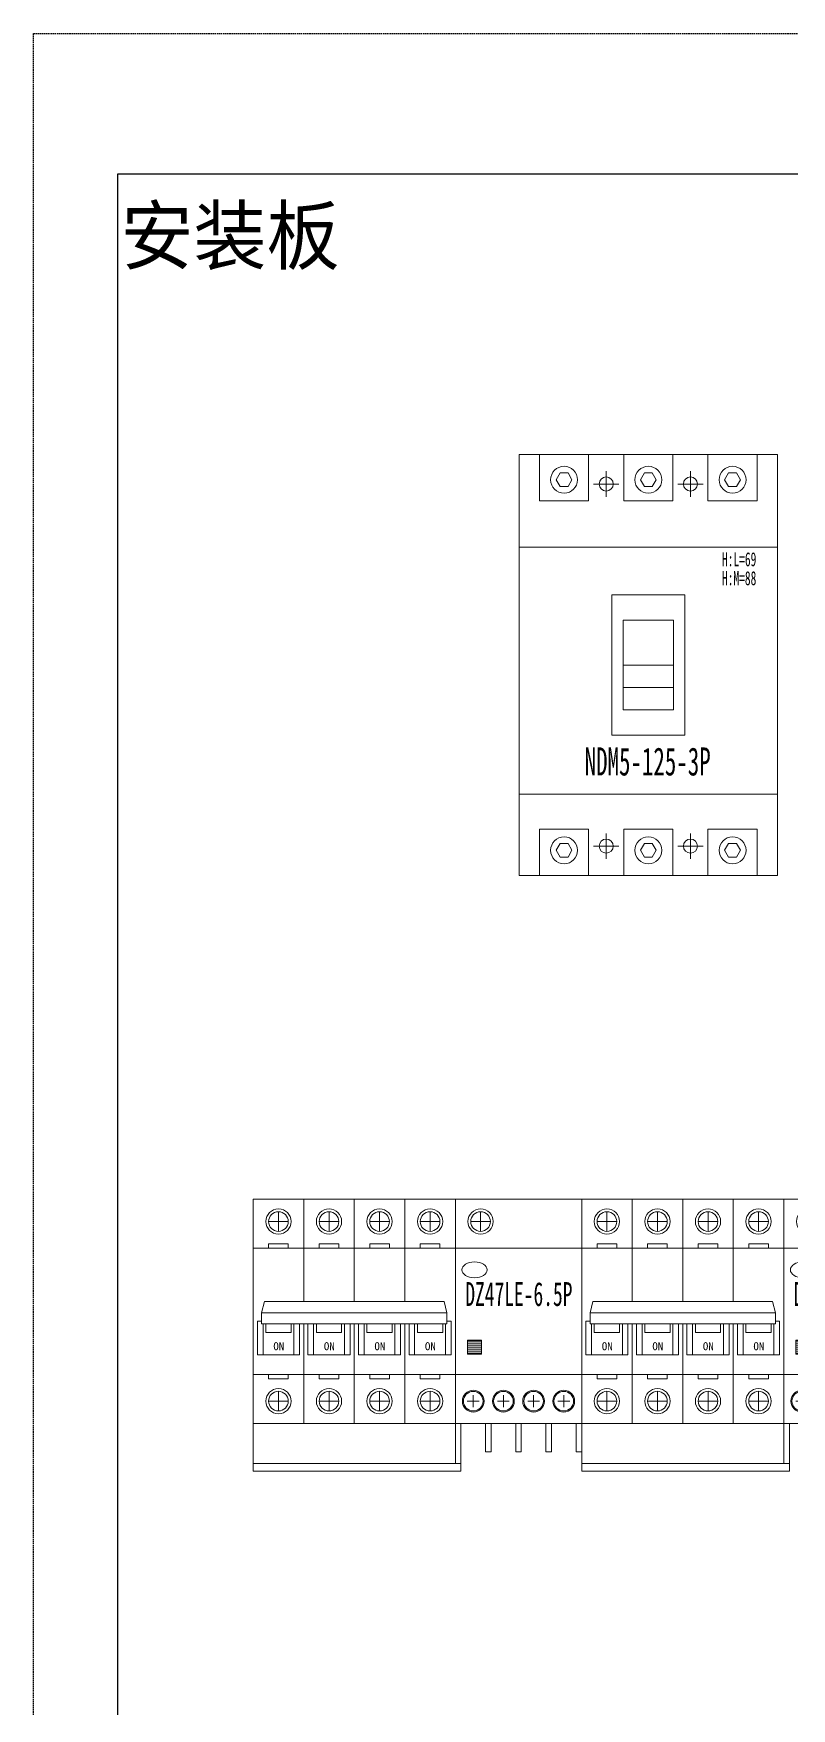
# Model space of a CAD drawing. Extents: x 299589 to 300289, y 280971 to 282371.
# Drawn here: x 299589 to 299859, y 281774 to 282371 of the extents above; entities that cross this region are included whole.
import ezdxf
from ezdxf.enums import TextEntityAlignment as Align

# ---------------------------------------------------------------- set-up
doc = ezdxf.new("R2010")
doc.units = 0
doc.header["$MEASUREMENT"] = 0
doc.linetypes.add('DASH', pattern=[0.35, 0.25, -0.1])
doc.linetypes.add('DASHED', pattern=[0.75, 0.5, -0.25])
doc.layers.add('布置图', color=30, linetype='Continuous')
doc.layers.add('细线', color=7, linetype='Continuous', lineweight=0)
doc.styles.add('宋', font='', dxfattribs={"width": 0.7})
doc.styles.add('正常', font='')
doc.styles.get('宋').set_extended_font_data('SimSun')
doc.styles.get('正常').set_extended_font_data('FangSong_GB2312')

# ---------------------------------------------------------------- blocks, each defined once
blk = doc.blocks.new('Manufacturer光辉PartName剩余电流动作微型断路器Series4PShellFrameLimitingCurrentRemarkPartTypeMinCurrent1MaxCurrent63Poles4PMinPower0MaxPower0LibType2DelFlgfalseUpdateDate')
at = {"layer": '细线'}
for p, q in [((-49.5, 44), (-49.5, 37)), ((-31.5, 44), (-31.5, 37)), ((-13.5, 44), (-13.5, 37)), ((4.5, 44), (4.5, 37)), ((22.5, 44), (22.5, 37)), ((-53, 40.5), (-46, 40.5)), ((-35, 40.5), (-28, 40.5)), ((-17, 40.5), (-10, 40.5)), ((1, 40.5), (8, 40.5)), ((19, 40.5), (26, 40.5)), ((17.84, -2.15), (22.84, -2.15)), ((17.84, -2.86), (22.84, -2.86)), ((17.84, -3.56), (22.84, -3.56)), ((17.84, -4.27), (22.84, -4.27)), ((17.84, -4.97), (22.84, -4.97)), ((17.84, -5.67), (22.84, -5.67)), ((17.84, -6.38), (22.84, -6.38)), ((-53, -23.5), (-46, -23.5)), ((-49.5, -27), (-49.5, -20)), ((-35, -23.5), (-28, -23.5)), ((-31.5, -27), (-31.5, -20)), ((-17, -23.5), (-10, -23.5)), ((-13.5, -27), (-13.5, -20)), ((1, -23.5), (8, -23.5)), ((4.5, -27), (4.5, -20)), ((17.77, -23.5), (21.98, -23.5)), ((19.88, -21.39), (19.88, -25.61)), ((28.52, -23.5), (32.73, -23.5)), ((30.62, -21.39), (30.62, -25.61)), ((39.27, -23.5), (43.48, -23.5)), ((41.38, -21.39), (41.38, -25.61)), ((50.02, -23.5), (54.23, -23.5)), ((52.12, -21.39), (52.12, -25.61))]:
    blk.add_line(p, q, dxfattribs=at)
for points in [[(-40.5, 12), (-40.5, 48.5), (-58.5, 48.5), (-58.5, -31.5), (-40.5, -31.5), (-40.5, 4)], [(-22.5, 12), (-22.5, 48.5), (-40.5, 48.5), (-40.5, 12)], [(-4.5, 12), (-4.5, 48.5), (-22.5, 48.5), (-22.5, 12)], [(-4.5, 4), (-4.5, -31.5), (13.5, -31.5), (13.5, 48.5), (-4.5, 48.5), (-4.5, 12)], [(-40.5, 12), (-40.5, 31), (-58.5, 31), (-58.5, -14), (-40.5, -14), (-40.5, 4)], [(-22.5, 12), (-22.5, 31), (-40.5, 31), (-40.5, 12)], [(-4.5, 12), (-4.5, 31), (-22.5, 31), (-22.5, 12)], [(-4.5, 4), (-4.5, -14), (13.5, -14), (13.5, 31), (-4.5, 31), (-4.5, 12)], [(-55.5, 5), (-57, 5), (-57, -7), (-42, -7), (-42, 4)], [(-55, 4), (-55, -7), (-44, -7), (-44, 4)], [(-54, 4), (-54, 1), (-45, 1), (-45, 4)], [(-40.5, 4), (-40.5, -31.5), (-22.5, -31.5), (-22.5, 4)], [(-40.5, 4), (-40.5, -14), (-22.5, -14), (-22.5, 4)], [(-39, 4), (-39, -7), (-24, -7), (-24, 4)], [(-37, 4), (-37, -7), (-26, -7), (-26, 4)], [(-36, 4), (-36, 1), (-27, 1), (-27, 4)], [(-22.5, 4), (-22.5, -31.5), (-4.5, -31.5), (-4.5, 4)], [(-22.5, 4), (-22.5, -14), (-4.5, -14), (-4.5, 4)], [(-21, 4), (-21, -7), (-6, -7), (-6, 4)], [(-19, 4), (-19, -7), (-8, -7), (-8, 4)], [(-18, 4), (-18, 1), (-9, 1), (-9, 4)], [(-3, 4), (-3, -7), (12, -7), (12, 5), (10.5, 5)], [(-1, 4), (-1, -7), (10, -7), (10, 4)], [(0, 4), (0, 1), (9, 1), (9, 4)]]:
    blk.add_lwpolyline(points, dxfattribs=at)
for points in [[(13.5, -31.5), (58.5, -31.5), (58.5, 48.5), (13.5, 48.5)], [(-53, 32.5), (-46, 32.5), (-46, 31), (-53, 31)], [(-35, 32.5), (-28, 32.5), (-28, 31), (-35, 31)], [(-17, 32.5), (-10, 32.5), (-10, 31), (-17, 31)], [(1, 32.5), (8, 32.5), (8, 31), (1, 31)], [(58.5, 31), (13.5, 31), (13.5, -14), (58.5, -14)], [(10.5, 8), (-55.5, 8), (-54.5, 12), (9.5, 12)], [(-55.5, 4), (10.5, 4), (10.5, 8), (-55.5, 8)], [(17.84, -6.77), (22.84, -6.77), (22.84, -1.77), (17.84, -1.77)], [(-53, -15.5), (-46, -15.5), (-46, -14), (-53, -14)], [(-35, -15.5), (-28, -15.5), (-28, -14), (-35, -14)], [(-17, -15.5), (-10, -15.5), (-10, -14), (-17, -14)], [(1, -15.5), (8, -15.5), (8, -14), (1, -14)], [(-58.5, -48.5), (15.5, -48.5), (15.5, -31.5), (-58.5, -31.5)], [(13.5, -31.5), (15.5, -31.5), (15.5, -45.7), (13.5, -45.7)], [(26.25, -31.5), (24.25, -31.5), (24.25, -41.5), (26.25, -41.5)], [(37, -31.5), (35, -31.5), (35, -41.5), (37, -41.5)], [(47.75, -31.5), (45.75, -31.5), (45.75, -41.5), (47.75, -41.5)], [(58.5, -31.5), (56.5, -31.5), (56.5, -41.5), (58.5, -41.5)], [(-58.5, -45.7), (15.5, -45.7), (15.5, -48.5), (-58.5, -48.5)]]:
    blk.add_lwpolyline(points, close=True, dxfattribs=at)
for centre, radius in [((-49.5, 40.5), 4.5), ((-49.5, 40.5), 3.5), ((-31.5, 40.5), 4.5), ((-31.5, 40.5), 3.5), ((-13.5, 40.5), 4.5), ((-13.5, 40.5), 3.5), ((4.5, 40.5), 4.5), ((4.5, 40.5), 3.5), ((22.5, 40.5), 4.5), ((22.5, 40.5), 3.5), ((-49.5, -23.5), 4.5), ((-49.5, -23.5), 3.5), ((-31.5, -23.5), 4.5), ((-31.5, -23.5), 3.5), ((-13.5, -23.5), 4.5), ((-13.5, -23.5), 3.5), ((4.5, -23.5), 4.5), ((4.5, -23.5), 3.5), ((19.88, -23.5), 3.88), ((19.88, -23.5), 3.49), ((30.62, -23.5), 3.88), ((30.62, -23.5), 3.49), ((41.38, -23.5), 3.88), ((41.38, -23.5), 3.49), ((52.12, -23.5), 3.88), ((52.12, -23.5), 3.49)]:
    blk.add_circle(centre, radius, dxfattribs=at)
blk.add_ellipse((20.34, 23.28), major_axis=(-4.5, 0), ratio=0.629929, dxfattribs=at)
at = {"layer": '细线', "color": 4, "linetype": 'DASH', "ltscale": 0.1, "style": '宋', "width": 0.6}
blk.add_text('DZ47LE-6.5P', height=8.5, dxfattribs=at).set_placement((17.05, 10.41))
at = {"layer": '细线', "color": 2, "lineweight": 15, "style": '正常'}
for p in [(-51.33, -5.36), (-33.33, -5.36), (-15.33, -5.36), (2.67, -5.36)]:
    blk.add_text('ON', height=2.851, dxfattribs=at).set_placement(p)
blk = doc.blocks.new('Manufacturer光辉PartName塑壳断路器Series125ShellFrameLimitingCurrentRemarkPartTypeMinCurrent1MaxCurrent125Poles3PMinPower0MaxPower0LibType2DelFlgfalseUpdateDate')
at = {"layer": '细线'}
for p, q in [((-15, 69.03), (-15, 59.97)), ((15, 69.03), (15, 59.97)), ((-19.53, 64.5), (-10.47, 64.5)), ((10.47, 64.5), (19.53, 64.5)), ((-19.53, -64.5), (-10.47, -64.5)), ((-15, -69.03), (-15, -59.97)), ((10.47, -64.5), (19.53, -64.5)), ((15, -69.03), (15, -59.97))]:
    blk.add_line(p, q, dxfattribs=at)
for points in [[(-46, -75), (46, -75), (46, 75), (-46, 75)], [(-38.75, 58.5), (-21.25, 58.5), (-21.25, 75), (-38.75, 75)], [(-8.75, 58.5), (8.75, 58.5), (8.75, 75), (-8.75, 75)], [(21.25, 58.5), (38.75, 58.5), (38.75, 75), (21.25, 75)], [(-46, -46), (46, -46), (46, 42), (-46, 42)], [(-13, -25), (13, -25), (13, 25), (-13, 25)], [(-9, -16), (9, -16), (9, 16), (-9, 16)], [(-9, 0), (9, 0), (9, -16), (-9, -16)], [(-9, 0), (9, 0), (9, -8), (-9, -8)], [(-38.75, -58.5), (-21.25, -58.5), (-21.25, -75), (-38.75, -75)], [(-8.75, -58.5), (8.75, -58.5), (8.75, -75), (-8.75, -75)], [(21.25, -58.5), (38.75, -58.5), (38.75, -75), (21.25, -75)]]:
    blk.add_lwpolyline(points, close=True, dxfattribs=at)
at = {"layer": '细线', "color": 7}
for points in [[(-27.19, 66), (-28.59, 68.43), (-31.41, 68.43), (-32.81, 66), (-31.41, 63.57), (-28.59, 63.57)], [(2.81, 66), (1.41, 68.43), (-1.41, 68.43), (-2.81, 66), (-1.41, 63.57), (1.41, 63.57)], [(32.81, 66), (31.41, 68.43), (28.59, 68.43), (27.19, 66), (28.59, 63.57), (31.41, 63.57)], [(-27.19, -66), (-28.59, -68.43), (-31.41, -68.43), (-32.81, -66), (-31.41, -63.57), (-28.59, -63.57)], [(2.81, -66), (1.41, -68.43), (-1.41, -68.43), (-2.81, -66), (-1.41, -63.57), (1.41, -63.57)], [(32.81, -66), (31.41, -68.43), (28.59, -68.43), (27.19, -66), (28.59, -63.57), (31.41, -63.57)]]:
    blk.add_lwpolyline(points, close=True, dxfattribs=at)
for centre in [(-30, 66), (0, 66), (30, 66), (-30, -66), (0, -66), (30, -66)]:
    blk.add_circle(centre, 4.8, dxfattribs=at)
at = {"layer": '细线'}
for centre in [(-15, 64.5), (15, 64.5), (-15, -64.5), (15, -64.5)]:
    blk.add_circle(centre, 2.5, dxfattribs=at)
at = {"layer": '细线', "color": 7, "attachment_point": 1, "style": '宋'}
for s, insert, char_height, width in [('\\pxql;{\\fFangSong_GB2312|b0|i0|c134|p49;\\W0.6;H:L=69}', (26.23, 40.19), 5, 16.7991), ('\\pxql;{\\fFangSong_GB2312|b0|i0|c134|p49;\\W0.6;H:M=88}', (26.23, 33.45), 5, 16.7991), ('\\pxql;{\\fFangSong_GB2312|b0|i0|c134|p49;\\W0.6;NDM5-125-3P}', (-22.68, -29.34), 10, 49.2649)]:
    blk.add_mtext(s, dxfattribs=dict(at, insert=insert, char_height=char_height, width=width))

msp = doc.modelspace()

# ---------------------------------------------------------------- linework, layer by layer
at = {"color": 2}
msp.add_lwpolyline([(299619.27, 282320.88), (300259.27, 282320.88), (300259.27, 281020.88), (299619.27, 281020.88)], close=True, dxfattribs=at)
at = {"layer": '布置图', "linetype": 'DASHED'}
msp.add_lwpolyline([(299589.27, 282370.88), (300289.27, 282370.88), (300289.27, 280970.88), (299589.27, 280970.88)], close=True, dxfattribs=at)

# ---------------------------------------------------------------- block references
for name, p in [('Manufacturer光辉PartName塑壳断路器Series125ShellFrameLimitingCurrentRemarkPartTypeMinCurrent1MaxCurrent125Poles3PMinPower0MaxPower0LibType2DelFlgfalseUpdateDate', (299808.27, 282145.88)), ('Manufacturer光辉PartName剩余电流动作微型断路器Series4PShellFrameLimitingCurrentRemarkPartTypeMinCurrent1MaxCurrent63Poles4PMinPower0MaxPower0LibType2DelFlgfalseUpdateDate', (299726.03, 281907.13)), ('Manufacturer光辉PartName剩余电流动作微型断路器Series4PShellFrameLimitingCurrentRemarkPartTypeMinCurrent1MaxCurrent63Poles4PMinPower0MaxPower0LibType2DelFlgfalseUpdateDate', (299843.03, 281907.13))]:
    msp.add_blockref(name, p)

# ---------------------------------------------------------------- texts
at = {"color": 0}
msp.add_text('安装板', height=20, dxfattribs=at).set_placement((299620.27, 282298.88), align=Align.MIDDLE_LEFT)

doc.saveas('drawing.dxf')
